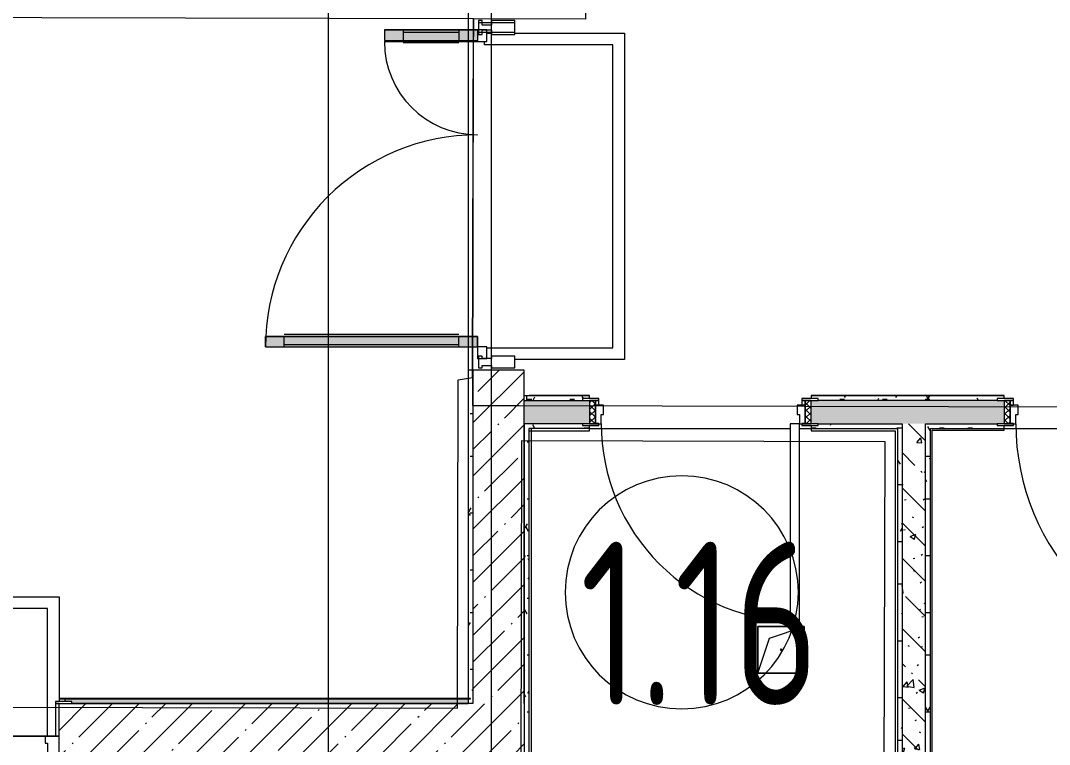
# Model space of a CAD drawing. Header units: millimetres. Extents: x -249154 to 415037, y -45458 to 354837.
# Drawn here: x 73605 to 78017, y 7588 to 10694 of the extents above; entities that cross this region are included whole.
import ezdxf

# ---------------------------------------------------------------- set-up
doc = ezdxf.new("R2010")
doc.units = ezdxf.units.MM
for name, color, linetype, lineweight in [('A-AREA-BNDY', 7, 'Continuous', 5), ('A-AREA-IDEN', 7, 'Continuous', 9), ('A-DETL-GENF', 7, 'Continuous', 9), ('A-DOOR-2', 7, 'Continuous', 5), ('A-DOOR-FRAM-2', 7, 'Continuous', 5), ('A-FLOR', 7, 'Continuous', 9), ('A-GENM', 7, 'Continuous', 9), ('A-GLAZ-CWMG', 7, 'Continuous', 9), ('A-GLAZ-CWMG-1', 7, 'Continuous', 20), ('A-WALL', 7, 'Continuous', 5), ('I-WALL', 7, 'Continuous', 5), ('Оси', 7, 'Continuous', 9)]:
    doc.layers.add(name, color=color, linetype=linetype, lineweight=lineweight)
for name, color, linetype, lineweight, true_color in [('A-DOOR-1', 7, 'Continuous', 5, 0xc0c0c0), ('A-DOOR-FRAM-1', 7, 'Continuous', 5, 0xc0c0c0), ('A-WALL-1', 9, 'Continuous', 5, 0x808080), ('A-WALL-FNSH-1', 9, 'Continuous', 5, 0x808080)]:
    doc.layers.add(name, color=color, linetype=linetype, lineweight=lineweight, true_color=true_color)
doc.layers.add('A-FLOR-PATT-1', color=7, linetype='Continuous', lineweight=9, true_color=0xeef6ff, transparency=0.5)
doc.styles.add('СПДС', font='ГОСТ тип А.ttf', dxfattribs={"width": 0.9})
pattern_1 = [(45, (64.7, -136.06), (-114.04925, 114.04925), []), (45, (178.75, -136.06), (-114.04925, 114.04925), [201.612, -40.322, 6.706, -33.617])]
pattern_2 = [(135, (64.7, -136.06), (-150.8683, -150.8683), [213.36, -35.56, 7.112, -35.56]), (135, (64.7, 14.71), (-150.8683, -150.8683), []), (50, (64.7, -136.06), (255.05767, -22.3145), [26.67, -293.37]), (355, (64.7, -136.06), (-49.3404, 267.4791), [21.336, -234.696]), (100.451, (85.96, -137.92), (205.7195, 245.16356), [22.666, -249.326]), (46.184, (64.7, -64.94), (379.511, -58.86), [40.005, -440.055]), (96.636, (96.33, -69.85), (332.3634, 346.3991), [33.999, -373.989]), (351.184, (64.7, -64.94), (332.3669, 346.3953), [32.004, -352.044]), (21, (100.26, -82.72), (212.26017, -143.1711), [26.67, -293.37]), (326, (100.26, -82.72), (86.5224, 257.8632), [21.336, -234.696]), (71.451, (117.95, -94.65), (298.78395, 114.6901), [22.666, -249.326]), (37.5, (64.7, -136.06), (4.32385, 118.37751), [6.706, -225.146, 6.706, -231.546, -235.585]), (37.5, (64.7, -136.06), (4.32385, 118.37751), [-470.103, 6.706, -228.879]), (7.5, (64.7, -136.06), (93.54758, 140.2533), [6.706, -129.134, 6.706, -219.812, -89.789]), (7.5, (64.7, -136.06), (93.54758, 140.2533), [-362.356, 6.706, -83.083]), (327.5, (-14.6, -136.06), (189.82734, -8.02019), [6.706, -82.194, 6.706, -270.662, -368.046]), (327.5, (-14.6, -136.06), (189.82734, -8.02019), [-366.268, 6.706, -361.34]), (317.5, (-50.16, -136.06), (207.38114, 35.59764), [6.706, -108.864, 6.706, -177.495, -261.366]), (317.5, (-50.16, -136.06), (207.38114, 35.59764), [-299.771, 6.706, -254.66])]
pattern_3 = [(0, (64.7, -136.06), (243.84, 60.96), [20.117, -162.763, 20.117, -162.763, -975.36]), (0, (64.7, -136.06), (243.84, 60.96), [-365.76, 20.117, -345.643, 20.117, -162.763, -426.72]), (0, (64.7, -136.06), (243.84, 60.96), [-914.4, 20.117, -101.803, 20.117, -284.683]), (120, (156.14, -105.58), (-174.71291, 180.691634), [20.117, -162.763, 20.117, -162.763, -975.36]), (120, (156.14, -105.58), (-174.71291, 180.691634), [-365.76, 20.117, -345.643, 20.117, -162.763, -426.72]), (120, (156.14, -105.58), (-174.71291, 180.691634), [-914.4, 20.117, -101.803, 20.117, -284.683]), (240, (186.62, 16.34), (-69.12709, -241.651634), [20.117, -162.763, 20.117, -162.763, -975.36]), (240, (186.62, 16.34), (-69.12709, -241.651634), [-365.76, 20.117, -345.643, 20.117, -162.763, -426.72]), (240, (186.62, 16.34), (-69.12709, -241.651634), [-914.4, 20.117, -101.803, 20.117, -284.683])]

# ---------------------------------------------------------------- blocks, each defined once
blk = doc.blocks.new('110_Дверь_СКБ_1Ст_Внутренняя1 - Д-7_п__950x2100h_Туалет-V64-Объем проектирования 1 этажа')
at = {"layer": 'A-DOOR-2'}
h = blk.add_hatch(dxfattribs=at)
h.set_pattern_fill('FP_48', color=256, style=0, pattern_type=2)
h.set_pattern_definition([(135, (1826.41, 114.685), (-14.14214, -14.14214), []), (225, (1826.41, 114.685), (14.14214, -14.14214), [])])
h.paths.add_polyline_path([(487.5, 50), (462.5, 50), (462.5, -50), (487.5, -50)])
at = {"layer": 'A-DOOR-FRAM-2'}
h = blk.add_hatch(dxfattribs=at)
h.set_pattern_fill('FP_49', color=256, style=0, pattern_type=2)
h.set_pattern_definition([(45, (-296.384, 114.685), (-14.1421, 14.1421), []), (135, (-296.384, 114.685), (-14.1421, -14.1421), [])])
h.paths.add_polyline_path([(-437.5, 50), (-462.5, 50), (-462.5, -50), (-437.5, -49.4), (-437.5, 48.6)])
at = {"layer": 'A-DOOR-1'}
for p, q in [((-412.5, 900), (-412.5, 50)), ((-372.5, 900), (-412.5, 900)), ((-372.5, 50), (-372.5, 900)), ((-412.5, 50), (-372.5, 50))]:
    blk.add_line(p, q, dxfattribs=at)
blk.add_arc((-412.5, 50), 850, 360, 90, dxfattribs=at)
at = {"layer": 'A-DOOR-FRAM-1'}
for p, q in [((-422.5, 58), (-492.5, 58)), ((-492.5, 58), (-492.5, 50)), ((-492.5, 50), (-422.5, 50)), ((-437.5, 50), (-462.5, 50)), ((-462.5, 50), (-462.5, -50)), ((-412.5, 50), (-437.5, 50)), ((-437.5, 50), (-437.5, -30)), ((-437.5, -50), (-437.5, 50)), ((-422.5, 50), (-437.5, 50)), ((-437.5, 50), (-437.5, 49)), ((-437.5, 49), (-422.5, 49)), ((-422.5, 50), (-422.5, 58)), ((-422.5, 49), (-422.5, 50)), ((-412.5, 10), (-412.5, 50)), ((437.5, 50), (437.5, 10)), ((462.5, 50), (437.5, 50)), ((517.5, 58), (447.5, 58)), ((447.5, 58), (447.5, 50)), ((462.5, 50), (447.5, 50)), ((447.5, 50), (447.5, 49)), ((447.5, 50), (517.5, 50)), ((447.5, 49), (462.5, 49)), ((462.5, -30), (462.5, 50)), ((487.5, 50), (462.5, 50)), ((462.5, 50), (462.5, -50)), ((462.5, 49), (462.5, 50)), ((487.5, -50), (487.5, 50)), ((517.5, 50), (517.5, 58)), ((-402.5, 10), (-412.5, 10)), ((-402.5, -30), (-402.5, 10)), ((437.5, 10), (427.5, 10)), ((427.5, 10), (427.5, -30)), ((-437.5, -30), (-402.5, -30)), ((-422.5, -30), (-437.5, -30)), ((-437.5, -30), (-437.5, -50)), ((-422.5, -50), (-422.5, -30)), ((427.5, -30), (462.5, -30)), ((462.5, -30), (447.5, -30)), ((447.5, -30), (447.5, -50)), ((462.5, -50), (462.5, -30)), ((-422.5, -50), (-492.5, -50)), ((-492.5, -50), (-492.5, -58)), ((-492.5, -58), (-422.5, -58)), ((-462.5, -50), (-437.5, -50)), ((-437.5, -50), (-422.5, -50)), ((-422.5, -58), (-422.5, -50)), ((447.5, -50), (462.5, -50)), ((517.5, -50), (447.5, -50)), ((447.5, -50), (447.5, -58)), ((447.5, -58), (517.5, -58)), ((462.5, -50), (487.5, -50)), ((517.5, -58), (517.5, -50))]:
    blk.add_line(p, q, dxfattribs=at)
blk = doc.blocks.new('110_Дверь_СКБ_1Ст_Внутренняя1 - Д-4 _п_ 1100x2100h_су мгн 2-33304581-Объем проектирования 1 этажа')
at = {"layer": 'A-DOOR-2'}
h = blk.add_hatch(dxfattribs=at)
h.set_pattern_fill('FP_44', color=256, style=0, pattern_type=2)
h.set_pattern_definition([(135, (1751.41, 114.685), (-14.14214, -14.14214), []), (225, (1751.41, 114.685), (14.14214, -14.14214), [])])
h.paths.add_polyline_path([(562.5, 50), (537.5, 48.3), (537.5, -50), (562.5, -50)])
at = {"layer": 'A-DOOR-FRAM-2'}
h = blk.add_hatch(dxfattribs=at)
h.set_pattern_fill('FP_45', color=256, style=0, pattern_type=2)
h.set_pattern_definition([(45, (-371.384, 114.685), (-14.1421, 14.1421), []), (135, (-371.384, 114.685), (-14.1421, -14.1421), [])])
h.paths.add_polyline_path([(-512.5, 50), (-537.5, 50), (-537.5, -50), (-512.5, -50), (-512.5, -41.8)])
at = {"layer": 'A-DOOR-1'}
for p, q in [((-487.5, 1050), (-487.5, 50)), ((-447.5, 1050), (-487.5, 1050)), ((-447.5, 50), (-447.5, 1050)), ((-487.5, 50), (-447.5, 50))]:
    blk.add_line(p, q, dxfattribs=at)
blk.add_arc((-487.5, 50), 1000, 360, 90, dxfattribs=at)
at = {"layer": 'A-DOOR-FRAM-1'}
for p, q in [((-497.5, 58), (-567.5, 58)), ((-567.5, 58), (-567.5, 50)), ((-567.5, 50), (-497.5, 50)), ((-512.5, 50), (-537.5, 50)), ((-537.5, 50), (-537.5, -50)), ((-487.5, 50), (-512.5, 50)), ((-512.5, 50), (-512.5, -30)), ((-512.5, -50), (-512.5, 50)), ((-497.5, 50), (-512.5, 50)), ((-512.5, 50), (-512.5, 49)), ((-512.5, 49), (-497.5, 49)), ((-497.5, 50), (-497.5, 58)), ((-497.5, 49), (-497.5, 50)), ((-487.5, 10), (-487.5, 50)), ((512.5, 50), (512.5, 10)), ((537.5, 50), (512.5, 50)), ((592.5, 58), (522.5, 58)), ((522.5, 58), (522.5, 50)), ((537.5, 50), (522.5, 50)), ((522.5, 50), (522.5, 49)), ((522.5, 50), (592.5, 50)), ((522.5, 49), (537.5, 49)), ((537.5, -30), (537.5, 50)), ((562.5, 50), (537.5, 50)), ((537.5, 50), (537.5, -50)), ((537.5, 49), (537.5, 50)), ((562.5, -50), (562.5, 50)), ((592.5, 50), (592.5, 58)), ((-477.5, 10), (-487.5, 10)), ((-477.5, -30), (-477.5, 10)), ((512.5, 10), (502.5, 10)), ((502.5, 10), (502.5, -30)), ((-512.5, -30), (-477.5, -30)), ((-497.5, -30), (-512.5, -30)), ((-512.5, -30), (-512.5, -50)), ((-497.5, -50), (-497.5, -30)), ((502.5, -30), (537.5, -30)), ((537.5, -30), (522.5, -30)), ((522.5, -30), (522.5, -50)), ((537.5, -50), (537.5, -30)), ((-497.5, -50), (-567.5, -50)), ((-567.5, -50), (-567.5, -58)), ((-567.5, -58), (-497.5, -58)), ((-537.5, -50), (-512.5, -50)), ((-512.5, -50), (-497.5, -50)), ((-497.5, -58), (-497.5, -50)), ((522.5, -50), (537.5, -50)), ((592.5, -50), (522.5, -50)), ((522.5, -50), (522.5, -58)), ((522.5, -58), (592.5, -58)), ((537.5, -50), (562.5, -50)), ((592.5, -58), (592.5, -50))]:
    blk.add_line(p, q, dxfattribs=at)
blk = doc.blocks.new('Прямоугольный импост - Импост структурный с накладкой - 160мм Темный-32274804-Объем проектирования 1 этажа')
at = {"layer": 'A-GLAZ-CWMG-1'}
for p, q in [((-50, 40), (-50, 140)), ((-50, 140), (0, 140)), ((0, 140), (0, 40)), ((-40, 40), (-50, 40)), ((-50, -17), (-50, 0)), ((-50, 0), (-40, 0)), ((-40, 0), (-40, 40)), ((-10, 40), (-10, 0)), ((0, 40), (-10, 40)), ((-10, 0), (0, 0)), ((0, 0), (0, -17)), ((0, -17), (-50, -17))]:
    blk.add_line(p, q, dxfattribs=at)
blk = doc.blocks.new('Дверь_Витражная_остекление_ - ВВ-6 остекление-32274838-Объем проектирования 1 этажа')
at = {"layer": 'A-DETL-GENF'}
for p, q in [((-655, 930), (-610, 930)), ((-655, 930), (-655, 20)), ((-610, 930), (-655, 930)), ((-655, 930), (-655, 20)), ((-610, 930), (-610, 20)), ((-610, 20), (-610, 930)), ((-655, 850), (-610, 850)), ((-645, 850), (-645, 100)), ((-601, 850), (-601, 100)), ((705, 420), (660, 420)), ((660, 420), (660, 20)), ((705, 420), (660, 420)), ((660, 420), (660, 20)), ((705, 420), (705, 20)), ((705, 20), (705, 420)), ((651, 340), (651, 100)), ((705, 340), (660, 340)), ((695, 340), (695, 100)), ((-655, 100), (-610, 100)), ((705, 100), (660, 100)), ((-610, 20), (-655, 20)), ((-655, 20), (-610, 20))]:
    blk.add_line(p, q, dxfattribs=at)
at = {"layer": 'A-DOOR-1'}
for p, q in [((-655, 930), (-655, 20)), ((655, 420), (655, 20)), ((-655, 20), (-705, 20)), ((-705, 20), (-705, -20)), ((-655, -20), (-655, 20)), ((705, 20), (655, 20)), ((655, 20), (655, -20)), ((705, -20), (705, 20)), ((-705, -20), (-655, -20)), ((655, -20), (705, -20))]:
    blk.add_line(p, q, dxfattribs=at)
for centre, radius, start, end in [((-655, 20), 910, 360, 90), ((655, 20), 400, 90, 180)]:
    blk.add_arc(centre, radius, start, end, dxfattribs=at)
blk = doc.blocks.new('110_Дверь_СКБ_2Ст - Д-1_л_Лестничная клетка EIS60 2-32142534-Объем проектирования 1 этажа')
at = {"layer": 'A-DOOR-1'}
for p, q in [((662.5, 1010), (612.5, 1010)), ((612.5, 1010), (612.5, 110)), ((662.5, 110), (662.5, 1010)), ((-637.5, 510), (-637.5, 110)), ((-587.5, 510), (-637.5, 510)), ((-587.5, 110), (-587.5, 510)), ((-637.5, 110), (-587.5, 110)), ((612.5, 110), (662.5, 110))]:
    blk.add_line(p, q, dxfattribs=at)
for centre, radius, start, end in [((662.5, 110), 900, 90, 180), ((-637.5, 110), 400, 360, 90)]:
    blk.add_arc(centre, radius, start, end, dxfattribs=at)
at = {"layer": 'A-DOOR-FRAM-1'}
for p, q in [((-672.5, 118), (-742.5, 118)), ((-742.5, 118), (-742.5, 110)), ((-742.5, 110), (-672.5, 110)), ((-637.5, 110), (-687.5, 110)), ((-687.5, 110), (-687.5, 30)), ((-672.5, 110), (-672.5, 118)), ((-637.5, 60), (-637.5, 110)), ((662.5, 110), (662.5, 60)), ((712.5, 110), (662.5, 110)), ((767.5, 118), (697.5, 118)), ((697.5, 118), (697.5, 110)), ((697.5, 110), (767.5, 110)), ((712.5, 30), (712.5, 110)), ((767.5, 110), (767.5, 118)), ((-627.5, 60), (-637.5, 60)), ((-627.5, 30), (-627.5, 60)), ((662.5, 60), (652.5, 60)), ((652.5, 60), (652.5, 30)), ((-687.5, 30), (-627.5, 30)), ((-672.5, 30), (-687.5, 30)), ((-687.5, 30), (-687.5, -110)), ((-672.5, -110), (-672.5, 30)), ((652.5, 30), (712.5, 30)), ((712.5, 30), (697.5, 30)), ((697.5, 30), (697.5, -110)), ((712.5, -110), (712.5, 30)), ((-672.5, -110), (-742.5, -110)), ((-742.5, -110), (-742.5, -118)), ((-742.5, -118), (-672.5, -118)), ((-687.5, -110), (-672.5, -110)), ((-672.5, -118), (-672.5, -110)), ((697.5, -110), (712.5, -110)), ((767.5, -110), (697.5, -110)), ((697.5, -110), (697.5, -118)), ((697.5, -118), (767.5, -118)), ((767.5, -118), (767.5, -110))]:
    blk.add_line(p, q, dxfattribs=at)
blk = doc.blocks.new('GM_Отверстие прямоугольное _в плите_ - Отверстие-V116-Объем проектирования 1 этажа')
at = {"layer": 'A-GENM'}
for p, q in [((-100, -100), (-100, 100)), ((-100, 100), (100, 100)), ((100, 100), (-100, 100)), ((-100, 100), (-100, -100)), ((-50, 50), (100, 100)), ((100, 100), (100, -100)), ((100, -100), (100, 100)), ((-100, -100), (-50, 50)), ((100, -100), (-100, -100)), ((-100, -100), (100, -100))]:
    blk.add_line(p, q, dxfattribs=at)
for start, end in [(360, 180), (180, 360)]:
    blk.add_arc((0, 0), 2.5, start, end, dxfattribs=at)
blk = doc.blocks.new('Прямоугольный импост - Импост структурный с накладкой - 160мм Темный-32274805-Объем проектирования 1 этажа')
at = {"layer": 'A-GLAZ-CWMG-1'}
for p, q in [((-25, 40), (-25, 140)), ((-25, 140), (25, 140)), ((25, 140), (25, 40)), ((-15, 40), (-25, 40)), ((-25, -17), (-25, 0)), ((-25, 0), (-15, 0)), ((-15, 0), (-15, 40)), ((15, 40), (15, 0)), ((25, 40), (15, 40)), ((15, 0), (25, 0)), ((25, 0), (25, -17)), ((25, -17), (-25, -17))]:
    blk.add_line(p, q, dxfattribs=at)
blk = doc.blocks.new('Прямоугольный импост - Импост структурный с накладкой - 160мм Темный-32274806-Объем проектирования 1 этажа')
at = {"layer": 'A-GLAZ-CWMG-1'}
for p, q in [((0, 140), (-50, 140)), ((-50, 140), (-50, 40)), ((0, 40), (0, 140)), ((-50, 40), (-40, 40)), ((-40, 0), (-50, 0)), ((-50, 0), (-50, -17)), ((-40, 40), (-40, 0)), ((-10, 0), (-10, 40)), ((-10, 40), (0, 40)), ((0, 0), (-10, 0)), ((0, -17), (0, 0)), ((-50, -17), (0, -17))]:
    blk.add_line(p, q, dxfattribs=at)
blk = doc.blocks.new('Марка_Помещения - Номер-25198446-Объем проектирования 1 этажа')
at = {"layer": 'A-AREA-IDEN'}
for start, end in [(360, 180), (180, 360)]:
    blk.add_arc((0, 0), 2.5, start, end, dxfattribs=at)

msp = doc.modelspace()

# ---------------------------------------------------------------- hatches: boundary and pattern name
at = {"layer": 'A-FLOR-PATT-1'}
h = msp.add_hatch(color=256, dxfattribs=at)
h.paths.add_polyline_path([(75524.7, 9293.9), (75564.7, 9293.9), (75564.7, 9338.9), (75524.7, 9338.9)])
h.paths.add_polyline_path([(75544.7, 10608.9), (75564.7, 10608.9), (75564.7, 10653.9), (75524.7, 10653.9), (75524.7, 10608.9), (75534.7, 10608.9)])
h.paths.add_polyline_path([(82771.7, 11463.9), (82778.7, 11463.9), (82778.7, 11498.9), (82776, 11498.9), (82776, 11486.3), (82771.7, 11486.3)])
h.paths.add_polyline_path([(82778.7, 12878.9), (82778.7, 12913.9), (82771.7, 12913.9), (82771.7, 12886.3), (82776, 12886.3), (82776, 12878.9)])
h = msp.add_hatch(color=256, dxfattribs=at)
h.paths.add_polyline_path([(58284.7, 7783.9), (58284.7, 8671.9), (58244.7, 8671.9), (58244.7, 7783.9)])
h.paths.add_polyline_path([(59499.7, 7783.9), (59539.7, 7783.9), (59539.7, 8176.9), (59499.7, 8176.9), (59499.7, 7787.5)])
h.paths.add_polyline_path([(40739.7, 7783.9), (40739.7, 8124.6), (40729.7, 8122.5), (40729.7, 7783.9)])
h.paths.add_polyline_path([(39484.7, 7783.9), (39484.7, 8663.9), (39514.7, 8663.9), (39514.7, 8671.9), (39474.7, 8671.9), (39474.7, 7783.9)])
h.paths.add_polyline_path([(38584.7, 7883.9), (38601.7, 7883.9), (38601.7, 7928.9), (38584.7, 7928.9)])
h.paths.add_polyline_path([(40729.7, 8172.8), (40769.7, 8176.9), (40729.7, 8176.9)])
h.paths.add_polyline_path([(49599.7, 8173.6), (49639.7, 8176.9), (49599.7, 8176.9)])
h.paths.add_polyline_path([(48384.7, 8661.7), (48384.7, 8671.9), (48344.7, 8671.9), (48344.7, 8663.9)])
h.paths.add_polyline_path([(75031.2, 9293.9), (75524.7, 9293.9), (75524.7, 9338.9), (74654.7, 9338.9), (74654.7, 9293.9), (74665, 9293.9)])
h.paths.add_polyline_path([(38584.7, 9873.9), (38600.9, 9873.9), (38600.9, 9918.9), (38584.7, 9918.9)])
h.paths.add_polyline_path([(75380.8, 10608.9), (75524.7, 10608.9), (75524.7, 10653.9), (75164.7, 10653.9), (75164.7, 10608.9)])
at = {"layer": 'I-WALL'}
h = msp.add_hatch(dxfattribs=at)
h.set_pattern_fill('FP_1', color=256, style=0, pattern_type=2)
h.set_pattern_definition(pattern_1)
h.paths.add_polyline_path([(75764.7, 7763.9), (75764.7, 9193.9), (75544.7, 9193.9), (75544.7, 7763.9)])
h.paths.add_polyline_path([(75744.7, 10693.9), (75764.7, 10693.9), (75764.7, 10763.9), (75744.7, 10763.9), (75744.7, 10721.5)])
h = msp.add_hatch(dxfattribs=at)
h.set_pattern_fill('FP_191', color=256, style=0, pattern_type=2)
h.set_pattern_definition(pattern_3)
h.paths.add_polyline_path([(75524.7, 7763.9), (75544.7, 7763.9), (75544.7, 9193.9), (75524.7, 9193.9), (75524.7, 7783.9)])
h = msp.add_hatch(dxfattribs=at)
h.set_pattern_fill('FP_41', color=256, style=0, pattern_type=2)
h.set_pattern_definition(pattern_2)
h.paths.add_polyline_path([(81726, 8963.9), (81894.7, 8963.9), (81894.7, 9063.9), (80329.7, 9063.9), (80329.7, 8963.9), (81232.9, 8963.9)])
h.paths.add_polyline_path([(79165.2, 8963.9), (79229.7, 8963.9), (79229.7, 9063.9), (78922.7, 9063.9), (78922.7, 8963.9), (79145.5, 8963.9)])
h.paths.add_polyline_path([(77385.6, 8963.9), (77822.7, 8963.9), (77822.7, 9063.9), (76994.7, 9063.9), (76994.7, 8963.9), (77365.6, 8963.9)])
h.paths.add_polyline_path([(75784.7, 8963.9), (76044.7, 8963.9), (76044.7, 9063.9), (75764.7, 9063.9), (75764.7, 8963.9), (75774.7, 8963.9)])
h = msp.add_hatch(dxfattribs=at)
h.set_pattern_fill('FP_191', color=256, style=0, pattern_type=2)
h.set_pattern_definition(pattern_3)
h.paths.add_polyline_path([(80414.7, 9063.9), (80694.7, 9063.9), (80694.7, 9083.9), (80329.7, 9083.9), (80329.7, 9071.9), (80359.7, 9071.9), (80359.7, 9063.9)])
h.paths.add_polyline_path([(78952.7, 9063.9), (79199.7, 9063.9), (79199.7, 9071.9), (79229.7, 9071.9), (79229.7, 9083.9), (78922.7, 9083.9), (78922.7, 9071.9), (78952.7, 9071.9), (78952.7, 9065.9)])
h.paths.add_polyline_path([(77622.5, 9063.9), (77792.7, 9063.9), (77792.7, 9071.9), (77822.7, 9071.9), (77822.7, 9083.9), (76994.7, 9083.9), (76994.7, 9071.9), (77024.7, 9071.9), (77024.7, 9063.9), (77505.6, 9063.9)])
h.paths.add_polyline_path([(75774.7, 9063.9), (76014.7, 9063.9), (76014.7, 9071.9), (76044.7, 9071.9), (76044.7, 9083.9), (75774.7, 9083.9), (75774.7, 9073.9)])
h = msp.add_hatch(dxfattribs=at)
h.set_pattern_fill('FP_191', color=256, style=0, pattern_type=2)
h.set_pattern_definition(pattern_3)
h.paths.add_polyline_path([(75764.7, 7504.5), (75784.7, 7504.5), (75784.7, 8963.9), (75764.7, 8963.9), (75764.7, 7543.9)])
h = msp.add_hatch(dxfattribs=at)
h.set_pattern_fill('FP_191', color=256, style=0, pattern_type=2)
h.set_pattern_definition(pattern_3)
h.paths.add_polyline_path([(76044.7, 8943.9), (76044.7, 8955.9), (76014.7, 8955.9), (76014.7, 8963.9), (75784.7, 8963.9), (75784.9, 8943.9), (76014.7, 8943.9)])
h.paths.add_polyline_path([(77365.6, 8943.9), (77385.6, 8943.9), (77385.6, 8963.9), (77024.7, 8962.3), (77024.7, 8955.9), (76994.7, 8955.9), (76994.7, 8943.9), (77365.3, 8943.9)])
h = msp.add_hatch(dxfattribs=at)
h.set_pattern_fill('FP_41', color=256, style=0, pattern_type=2)
h.set_pattern_definition(pattern_2)
h.paths.add_polyline_path([(77485.6, 6954.5), (77485.6, 8963.9), (77385.6, 8963.9), (77385.6, 6954.5)])
h = msp.add_hatch(dxfattribs=at)
h.set_pattern_fill('FP_191', color=256, style=0, pattern_type=2)
h.set_pattern_definition(pattern_3)
h.paths.add_polyline_path([(77485.6, 6854.5), (77505.6, 6854.5), (77505.6, 8963.9), (77485.6, 8963.9), (77485.6, 6954.5)])
h = msp.add_hatch(dxfattribs=at)
h.set_pattern_fill('FP_191', color=256, style=0, pattern_type=2)
h.set_pattern_definition(pattern_3)
h.paths.add_polyline_path([(79045.2, 8943.9), (79065.2, 8943.9), (79065.2, 8963.9), (78952.7, 8963.9), (78952.7, 8955.9), (78922.7, 8955.9), (78922.7, 8943.9), (78952.7, 8943.9)])
h.paths.add_polyline_path([(77505.6, 8943.9), (77822.7, 8943.9), (77822.7, 8955.9), (77792.7, 8955.9), (77792.7, 8963.9), (77505.6, 8963.9)])
h = msp.add_hatch(dxfattribs=at)
h.set_pattern_fill('FP_191', color=256, style=0, pattern_type=2)
h.set_pattern_definition(pattern_3)
h.paths.add_polyline_path([(77385.6, 7484.5), (77385.6, 8943.9), (77365.6, 8943.3), (77365.6, 7484.5)])
h = msp.add_hatch(dxfattribs=at)
h.set_pattern_fill('FP_191', color=256, style=0, pattern_type=2)
h.set_pattern_definition(pattern_3)
h.paths.add_polyline_path([(75027.2, 7763.9), (75524.7, 7763.9), (75523.7, 7783.9), (73794.7, 7783.9), (73794.7, 7771.9), (73824.7, 7771.9), (73824.7, 7763.9), (74012.2, 7763.9)])
h.paths.add_polyline_path([(72189.1, 7763.9), (72314.7, 7763.9), (72314.7, 7771.9), (72344.7, 7771.9), (72344.7, 7783.9), (71724.7, 7783.9), (71724.7, 7771.9), (71754.7, 7771.9), (71754.7, 7763.9), (72144.7, 7763.9)])
h.paths.add_polyline_path([(70384.7, 7763.9), (70744.7, 7763.9), (70744.7, 7771.9), (70774.7, 7771.9), (70774.7, 7783.9), (69424.7, 7783.9), (69424.7, 7771.9), (69454.7, 7771.9), (69454.7, 7763.9), (70084.7, 7763.9)])
h.paths.add_polyline_path([(67899.7, 7763.9), (68294.7, 7763.9), (68294.7, 7771.9), (68324.7, 7771.9), (68324.7, 7783.9), (66924.7, 7783.9), (66924.7, 7771.9), (66954.7, 7771.9), (66954.7, 7763.9), (67823, 7763.9)])
h.paths.add_polyline_path([(60674.7, 7763.9), (65944.7, 7763.9), (65944.7, 7771.9), (65974.7, 7771.9), (65974.7, 7783.9), (60674.7, 7783.9)])
h.paths.add_polyline_path([(57507.7, 7763.9), (58174.7, 7763.9), (58174.7, 7783.9), (50774.7, 7783.9), (50774.7, 7763.9), (57244.7, 7763.9)])
h.paths.add_polyline_path([(47974.7, 7763.9), (48274.7, 7763.9), (48274.7, 7783.9), (41904.7, 7783.9), (41904.7, 7763.9), (47474.7, 7763.9)])
h.paths.add_polyline_path([(39104.7, 7763.9), (39404.7, 7763.9), (39404.7, 7783.9), (38825.7, 7783.9), (38824.7, 7763.9), (38940.1, 7763.9)])
h = msp.add_hatch(dxfattribs=at)
h.set_pattern_fill('FP_1', color=256, style=0, pattern_type=2)
h.set_pattern_definition(pattern_1)
h.paths.add_polyline_path([(73794.7, 7543.9), (75764.7, 7543.9), (75764.7, 7763.9), (73769.7, 7763.9), (73769.7, 7543.9)])
h.paths.add_polyline_path([(72344.7, 7543.9), (72369.7, 7543.9), (72369.7, 7763.9), (72144.7, 7763.9), (72144.7, 7543.9), (72314.7, 7543.9)])

# ---------------------------------------------------------------- linework, layer by layer
msp.add_lwpolyline([(72369.7, 7627.2), (73769.7, 7623.9)])
at = {"layer": 'A-AREA-BNDY', "flags": 128}
for points in [[(82584.9, 11376.6), (82589.2, 13184.6), (77333, 13197), (77327.5, 10847), (76027.2, 10850), (76026.8, 10700), (75546.3, 10701.2), (75545.9, 10548.7), (75542.4, 9042.2), (75742.9, 9041.7), (75742.9, 9042.7), (80651.4, 9031.2), (80655.3, 10689.2), (80355.3, 10689.9), (80356.9, 11381.9)], [(77308.6, 7469.6), (77311.9, 8887), (75753.1, 8890.7), (75749.7, 7473.3)]]:
    msp.add_lwpolyline(points, close=True, dxfattribs=at)
msp.add_lwpolyline([(65299.4, 7767.2), (65929.4, 7765.7), (65929.3, 7744.7), (66879.3, 7742.5), (66879.4, 7763.5), (68279.4, 7760.2), (68279.3, 7739.2), (69379.3, 7736.6), (69379.4, 7757.6), (70729.4, 7754.5), (70729.3, 7733.5), (71679.3, 7731.2), (71679.4, 7752.2), (72099.4, 7751.2), (75478.4, 7743.3), (75481.7, 9152.3), (75542.7, 9162.2), (75546.3, 10701.2), (61965.3, 10733)], dxfattribs=at)
at = {"layer": 'A-FLOR'}
for p, q in [((75524.7, 10743.9), (75524.7, 7783.9)), ((75604.7, 10640.2), (75624.7, 10640.2)), ((75724.7, 10640.2), (76194.8, 10640.2)), ((76194.8, 10640.2), (76194.8, 9240.2)), ((75594.8, 10590.2), (75594.8, 10603.9)), ((76144.8, 10590.2), (75594.8, 10590.2)), ((76144.8, 9290.2), (76144.8, 10590.2)), ((75604.7, 9290.2), (76144.8, 9290.2)), ((76194.8, 9240.2), (75724.7, 9240.2)), ((76044.7, 9083.9), (75764.7, 9083.9)), ((76044.7, 9071.9), (76044.7, 9083.9)), ((77822.7, 9083.9), (76994.7, 9083.9)), ((76994.7, 9083.9), (76994.7, 9071.9)), ((77822.7, 9071.9), (77822.7, 9083.9)), ((76044.7, 8943.9), (76044.7, 8955.9)), ((76044.7, 8943.9), (76904.7, 8943.9)), ((76944.7, 8943.9), (76994.7, 8943.9)), ((76994.7, 8955.9), (76994.7, 8943.9)), ((77822.7, 8943.9), (77822.7, 8955.9)), ((77822.7, 8943.9), (78832.7, 8943.9)), ((72369.6, 8221.4), (73769.6, 8221.4)), ((73769.6, 8221.4), (73769.6, 7771.9)), ((73719.6, 8171.4), (72419.6, 8171.4)), ((73719.6, 7623.9), (73719.6, 8171.4)), ((73769.7, 7783.9), (73769.7, 7771.9)), ((73769.7, 7783.9), (75523.7, 7783.9))]:
    msp.add_line(p, q, dxfattribs=at)
at = {"layer": 'A-WALL'}
for p, q in [((75544.7, 9193.9), (75544.7, 7763.9)), ((75764.7, 8963.9), (75764.7, 8963.9)), ((76014.7, 8963.9), (75764.7, 8963.9)), ((77024.7, 8963.9), (77385.6, 8963.9)), ((75795.7, 8943.9), (75784.7, 8943.9)), ((75784.7, 8943.9), (75784.7, 7504.5)), ((76994.7, 8943.9), (77365.6, 8943.9)), ((77365.6, 8943.9), (77365.6, 7504.5)), ((77505.6, 8943.9), (77822.7, 8943.9)), ((77505.6, 8943.9), (77505.6, 6834.5))]:
    msp.add_line(p, q, dxfattribs=at)
at = {"layer": 'A-WALL-1'}
for p, q in [((75764.7, 9193.9), (75524.7, 9193.9)), ((75764.7, 7763.9), (75764.7, 9193.9)), ((75764.7, 9063.9), (76014.7, 9063.9)), ((75774.7, 9083.9), (75774.7, 9063.9)), ((77792.7, 9063.9), (77024.7, 9063.9)), ((75764.7, 8963.9), (75764.7, 3923.9)), ((77385.6, 8963.9), (77385.6, 7484.5)), ((77485.6, 8963.9), (77792.7, 8963.9)), ((77485.6, 6854.5), (77485.6, 8963.9)), ((73794.7, 7783.9), (73794.7, 7771.9)), ((75524.7, 7783.9), (75524.7, 7763.9)), ((75544.7, 7763.9), (73824.7, 7763.9)), ((73824.7, 7763.9), (75524.7, 7763.9))]:
    msp.add_line(p, q, dxfattribs=at)
at = {"layer": 'A-WALL-FNSH-1'}
for p, q in [((75524.7, 9193.9), (75523.7, 9193.9)), ((75523.7, 9193.9), (75523.7, 7783.9)), ((76044.7, 9084.9), (75785.2, 9084.9)), ((75785.2, 9084.9), (75785.2, 9083.9)), ((76044.7, 9083.9), (76044.7, 9084.9)), ((77822.7, 9084.9), (76994.7, 9084.9)), ((76994.7, 9084.9), (76994.7, 9083.9)), ((77822.7, 9083.9), (77822.7, 9084.9)), ((75784.7, 8932.9), (76044.7, 8932.9)), ((75795.7, 7515.5), (75795.7, 8943.9)), ((76044.7, 8943.9), (75795.7, 8943.9)), ((76044.7, 8932.9), (76044.7, 8943.9)), ((76994.7, 8943.9), (76994.7, 8932.9)), ((76994.7, 8932.9), (77354.6, 8932.9)), ((77354.6, 8932.9), (77354.6, 7515.5)), ((77513.6, 8935.9), (77822.7, 8935.9)), ((77513.6, 6826.5), (77513.6, 8935.9)), ((77822.7, 8935.9), (77822.7, 8943.9)), ((75534.7, 7784.9), (73769.7, 7784.9)), ((73769.7, 7784.9), (73769.7, 7783.9)), ((73769.7, 7783.9), (75534.7, 7783.9)), ((75534.7, 7783.9), (75534.7, 7784.9))]:
    msp.add_line(p, q, dxfattribs=at)
at = {"layer": 'Оси'}
for points in [[(75624.7, -2042.3), (75624.7, 2957.7), (75624.7, 22442), (75624.7, 27442)], [(74924.7, -2042.3), (74924.7, 2957.7), (74924.7, 22262), (74924.7, 27262)]]:
    msp.add_lwpolyline(points, dxfattribs=at)

# ---------------------------------------------------------------- block references
at = {"layer": 'A-AREA-IDEN', "xscale": 199.9999999999999, "yscale": 199.9999999999999, "zscale": 199.9999999999999}
msp.add_blockref('Марка_Помещения - Номер-25198446-Объем проектирования 1 этажа', (76440, 8240.6), dxfattribs=at)
at = {"layer": 'A-DOOR-1'}
for name, p, rotation in [('Дверь_Витражная_остекление_ - ВВ-6 остекление-32274838-Объем проектирования 1 этажа', (75584.7, 9948.9), 89.99999999999959), ('110_Дверь_СКБ_1Ст_Внутренняя1 - Д-7_п__950x2100h_Туалет-V64-Объем проектирования 1 этажа', (76532.2, 9013.9), 180), ('110_Дверь_СКБ_1Ст_Внутренняя1 - Д-4 _п_ 1100x2100h_су мгн 2-33304581-Объем проектирования 1 этажа', (78385.2, 9013.9), 180), ('110_Дверь_СКБ_2Ст - Д-1_л_Лестничная клетка EIS60 2-32142534-Объем проектирования 1 этажа', (73082.2, 7653.9), 180)]:
    msp.add_blockref(name, p, dxfattribs=dict(at, rotation=rotation))
at = {"layer": 'A-GENM'}
msp.add_blockref('GM_Отверстие прямоугольное _в плите_ - Отверстие-V116-Объем проектирования 1 этажа', (76865.6, 7994.4), dxfattribs=at)
at = {"layer": 'A-GLAZ-CWMG', "extrusion": (0, 0, -1), "rotation": 90.00000000000041}
for name, p in [('Прямоугольный импост - Импост структурный с накладкой - 160мм Темный-32274805-Объем проектирования 1 этажа', (-75584.7, 10668.9)), ('Прямоугольный импост - Импост структурный с накладкой - 160мм Темный-32274804-Объем проектирования 1 этажа', (-75584.7, 10683.9))]:
    msp.add_blockref(name, p, dxfattribs=at)
at = {"layer": 'A-GLAZ-CWMG', "rotation": 269.9999999999996}
msp.add_blockref('Прямоугольный импост - Импост структурный с накладкой - 160мм Темный-32274806-Объем проектирования 1 этажа', (75584.7, 9203.9), dxfattribs=at)

# ---------------------------------------------------------------- texts
at = {"layer": 'A-AREA-IDEN', "insert": (76004, 8457.7), "char_height": 700, "width": 1096.708, "attachment_point": 1, "style": 'СПДС'}
msp.add_mtext('1.16', dxfattribs=at)

doc.saveas('drawing.dxf')
